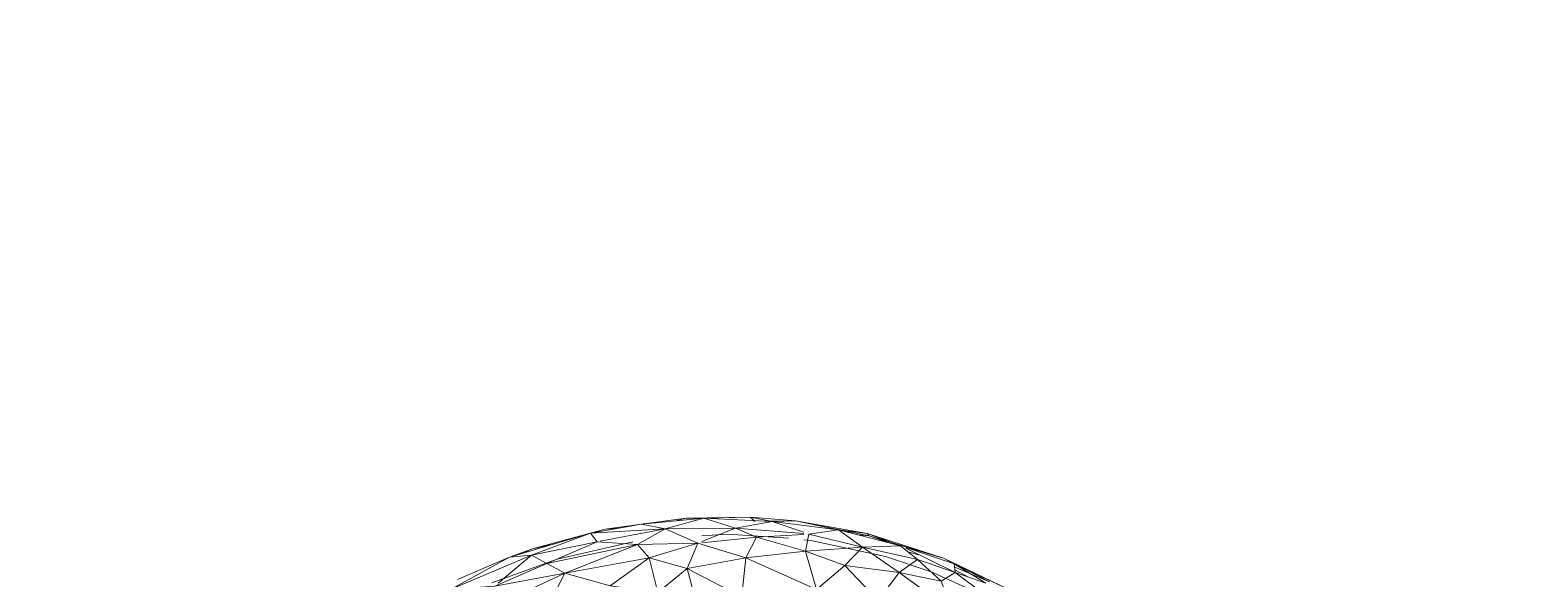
# Model space of a CAD drawing. Header units: inches. Extents: x -1767 to 184, y -1065 to 157.
# Drawn here: x -744.32 to -737.34, y -213.62 to -211.04 of the extents above; entities that cross this region are included whole.
import ezdxf

# ---------------------------------------------------------------- set-up
doc = ezdxf.new("R2010")
doc.units = ezdxf.units.IN
doc.header["$MEASUREMENT"] = 0
for name, color, linetype, lineweight in [('A-DETL-GENF', 92, 'Continuous', 9), ('E-LITE-EQPM', 33, 'Continuous', 9), ('G-IMPT', 8, 'Continuous', 9)]:
    doc.layers.add(name, color=color, linetype=linetype, lineweight=lineweight)

# ---------------------------------------------------------------- blocks, each defined once
blk = doc.blocks.new('flos_pendant16 - flos_pendant - 3D View - _3D__dwg_FLOS_AIM_Pendant_Lamps_dwg-2425-_3D_-5700993-FIRST FLOOR')
at = {"layer": 'G-IMPT'}
for p, q in [((-83.524, 6.255), (-84.417, 6.134)), ((-83.524, 6.255), (-84.016, 6.189)), ((-83.329, 6.255), (-84.016, 6.189)), ((-83.758, 6.136), (-83.329, 6.255)), ((-83.524, 6.255), (-83.638, 6.225)), ((-82.817, 6.266), (-83.524, 6.255)), ((-83.393, 6.249), (-83.524, 6.255)), ((-83.524, 6.255), (-83.35, 6.255)), ((-83.35, 6.255), (-83.524, 6.255)), ((-82.817, 6.266), (-83.329, 6.255)), ((-82.575, 6.216), (-83.329, 6.255)), ((-82.98, 6.142), (-83.329, 6.255)), ((-82.317, 6.224), (-82.817, 6.266)), ((-82.762, 6.219), (-82.817, 6.266)), ((-82.575, 6.216), (-82.817, 6.266)), ((-84.58, 6.087), (-85.476, 5.823)), ((-84.58, 6.087), (-85.231, 5.845)), ((-84.417, 6.134), (-85.22, 5.914)), ((-84.58, 6.087), (-85.22, 5.914)), ((-84.016, 6.189), (-84.58, 6.087)), ((-83.758, 6.136), (-84.58, 6.087)), ((-84.474, 6.117), (-84.58, 6.087)), ((-84.58, 6.087), (-84.505, 5.993)), ((-83.758, 6.136), (-84.474, 5.999)), ((-84.016, 6.189), (-84.417, 6.134)), ((-84.269, 6.143), (-84.417, 6.134)), ((-84.417, 6.134), (-84.269, 6.143)), ((-83.758, 6.136), (-84.06, 5.963)), ((-83.758, 6.136), (-84.016, 6.189)), ((-82.98, 6.142), (-83.758, 6.136)), ((-83.395, 5.977), (-83.758, 6.136)), ((-83.758, 6.136), (-83.395, 5.977)), ((-83.35, 5.995), (-82.98, 6.142)), ((-83.35, 5.995), (-82.98, 6.142)), ((-83.07, 6.076), (-83.35, 6.06)), ((-82.394, 6.032), (-83.07, 6.076)), ((-82.575, 6.216), (-82.98, 6.142)), ((-82.225, 6.083), (-82.98, 6.142)), ((-82.749, 6.043), (-82.98, 6.142)), ((-82.225, 6.083), (-82.98, 6.142)), ((-82.225, 6.075), (-82.749, 6.043)), ((-82.749, 6.043), (-82.225, 6.075)), ((-82.317, 6.224), (-82.655, 6.22)), ((-82.317, 6.224), (-82.575, 6.216)), ((-82.317, 6.224), (-82.575, 6.216)), ((-81.844, 6.125), (-82.575, 6.216)), ((-82.225, 6.098), (-82.575, 6.216)), ((-81.525, 6.084), (-82.317, 6.224)), ((-81.503, 6.059), (-82.317, 6.224)), ((-81.844, 6.125), (-82.317, 6.224)), ((-82.169, 6.079), (-82.207, 5.889)), ((-81.844, 6.125), (-82.169, 6.079)), ((-81.577, 5.933), (-82.169, 6.079)), ((-81.16, 5.95), (-81.844, 6.125)), ((-81.525, 6.084), (-81.844, 6.125)), ((-81.577, 5.933), (-81.844, 6.125)), ((-81.503, 6.059), (-81.633, 6.071)), ((-81.503, 6.059), (-81.633, 6.071)), ((-80.684, 5.812), (-81.525, 6.084)), ((-81.503, 6.059), (-81.525, 6.084)), ((-81.16, 5.95), (-81.525, 6.084)), ((-85.22, 5.914), (-85.476, 5.823)), ((-85.22, 5.914), (-85.36, 5.857)), ((-85.36, 5.857), (-85.22, 5.914)), ((-84.505, 5.993), (-85.231, 5.845)), ((-85.231, 5.845), (-84.505, 5.993)), ((-85.003, 5.962), (-85.22, 5.914)), ((-85.22, 5.914), (-85.003, 5.962)), ((-84.505, 5.993), (-85.064, 5.754)), ((-84.505, 5.993), (-85.064, 5.754)), ((-84.06, 5.963), (-85.064, 5.754)), ((-84.112, 5.993), (-84.948, 5.801)), ((-84.06, 5.963), (-84.863, 5.647)), ((-84.06, 5.963), (-84.505, 5.993)), ((-83.395, 5.977), (-84.06, 5.963)), ((-84.06, 5.963), (-83.931, 5.815)), ((-83.931, 5.815), (-84.06, 5.963)), ((-83.395, 5.977), (-83.931, 5.815)), ((-83.395, 5.977), (-83.931, 5.815)), ((-83.395, 5.977), (-83.513, 5.699)), ((-82.867, 5.815), (-83.395, 5.977)), ((-82.867, 5.815), (-83.395, 5.977)), ((-82.749, 6.043), (-83.35, 5.982)), ((-82.749, 6.043), (-82.867, 5.815)), ((-82.207, 5.889), (-82.749, 6.043)), ((-82.225, 6.015), (-82.147, 6.007)), ((-81.577, 5.933), (-82.207, 5.889)), ((-82.207, 5.889), (-81.577, 5.933)), ((-82.147, 6.007), (-81.325, 5.829)), ((-81.577, 5.933), (-81.775, 5.73)), ((-81.16, 5.95), (-81.577, 5.933)), ((-81.577, 5.933), (-81.16, 5.95)), ((-80.973, 5.796), (-81.577, 5.933)), ((-81.577, 5.933), (-81.173, 5.653)), ((-81.285, 5.982), (-81.503, 6.059)), ((-80.684, 5.812), (-81.503, 6.059)), ((-81.16, 5.95), (-80.973, 5.796)), ((-81.16, 5.95), (-80.973, 5.796)), ((-80.684, 5.812), (-81.101, 5.932)), ((-80.566, 5.749), (-81.101, 5.93)), ((-81.101, 5.93), (-80.566, 5.749)), ((-80.555, 5.653), (-81.101, 5.921)), ((-80.555, 5.653), (-81.101, 5.921)), ((-85.231, 5.845), (-86.117, 5.471)), ((-85.476, 5.823), (-86.117, 5.471)), ((-85.476, 5.823), (-86.048, 5.578)), ((-85.476, 5.823), (-86.048, 5.578)), ((-85.671, 5.54), (-84.948, 5.801)), ((-85.064, 5.754), (-85.638, 5.504)), ((-85.064, 5.754), (-85.638, 5.504)), ((-85.231, 5.845), (-85.599, 5.537)), ((-85.231, 5.845), (-85.599, 5.537)), ((-85.231, 5.845), (-85.476, 5.823)), ((-85.064, 5.754), (-85.231, 5.845)), ((-85.064, 5.754), (-85.231, 5.845)), ((-85.064, 5.754), (-84.863, 5.647)), ((-85.064, 5.754), (-84.863, 5.647)), ((-83.931, 5.815), (-84.863, 5.647)), ((-83.931, 5.815), (-84.362, 5.507)), ((-83.513, 5.699), (-83.931, 5.815)), ((-83.931, 5.815), (-83.837, 5.433)), ((-82.867, 5.815), (-83.513, 5.699)), ((-82.867, 5.815), (-82.902, 5.471)), ((-82.207, 5.889), (-82.867, 5.815)), ((-82.086, 5.466), (-82.867, 5.815)), ((-81.775, 5.73), (-82.207, 5.889)), ((-82.086, 5.466), (-82.207, 5.889)), ((-81.775, 5.73), (-82.207, 5.889)), ((-82.207, 5.889), (-82.086, 5.466)), ((-80.819, 5.661), (-81.325, 5.829)), ((-80.973, 5.796), (-81.173, 5.653)), ((-80.956, 5.85), (-81.079, 5.883)), ((-81.079, 5.883), (-80.956, 5.85)), ((-80.555, 5.653), (-80.973, 5.796)), ((-80.711, 5.559), (-80.973, 5.796)), ((-80.973, 5.796), (-80.555, 5.653)), ((-80.032, 5.501), (-80.684, 5.812)), ((-79.887, 5.43), (-80.684, 5.812)), ((-80.178, 5.551), (-80.684, 5.812)), ((-80.566, 5.749), (-80.684, 5.812)), ((-80.032, 5.501), (-80.566, 5.749)), ((-80.217, 5.537), (-80.566, 5.749)), ((-80.566, 5.749), (-80.555, 5.653)), ((-84.863, 5.647), (-85.638, 5.504)), ((-84.863, 5.647), (-85.633, 5.284)), ((-84.863, 5.647), (-85.036, 5.309)), ((-84.362, 5.507), (-84.863, 5.647)), ((-84.362, 5.507), (-84.863, 5.647)), ((-83.513, 5.699), (-83.837, 5.433)), ((-83.069, 5.466), (-83.513, 5.699)), ((-83.513, 5.699), (-83.406, 5.298)), ((-81.775, 5.73), (-82.086, 5.466)), ((-81.173, 5.653), (-81.775, 5.73)), ((-81.419, 5.36), (-81.775, 5.73)), ((-81.173, 5.653), (-81.398, 5.354)), ((-80.585, 5.226), (-81.173, 5.653)), ((-80.711, 5.559), (-81.173, 5.653)), ((-80.819, 5.661), (-80.145, 5.356)), ((-80.555, 5.653), (-80.711, 5.559)), ((-80.178, 5.551), (-80.561, 5.711)), ((-80.178, 5.551), (-80.561, 5.711)), ((-80.41, 5.603), (-80.558, 5.683)), ((-80.41, 5.603), (-80.558, 5.683)), ((-80.217, 5.537), (-80.555, 5.653)), ((-80.236, 5.416), (-80.555, 5.653)), ((-80.236, 5.416), (-80.555, 5.653)), ((-80.555, 5.653), (-80.217, 5.537))]:
    blk.add_line(p, q, dxfattribs=at)
at = {"layer": 'G-IMPT', "flags": 128}
for points in [[(-84.417, 6.134), (-84.016, 6.189), (-83.329, 6.255), (-82.817, 6.266)], [(-84.417, 6.134), (-83.524, 6.255), (-84.016, 6.189), (-83.758, 6.136), (-82.98, 6.142)], [(-82.98, 6.142), (-82.575, 6.216), (-83.329, 6.255), (-83.758, 6.136)], [(-83.393, 6.249), (-83.524, 6.255), (-83.638, 6.225)], [(-83.524, 6.255), (-82.817, 6.266), (-82.317, 6.224), (-82.655, 6.22)], [(-82.749, 6.043), (-82.98, 6.142), (-83.329, 6.255)], [(-82.575, 6.216), (-82.817, 6.266), (-82.762, 6.219)], [(-86.117, 5.471), (-85.476, 5.823), (-84.58, 6.087)], [(-85.231, 5.845), (-84.58, 6.087), (-85.22, 5.914), (-84.474, 6.118)], [(-84.016, 6.189), (-84.58, 6.087), (-84.474, 6.117)], [(-84.06, 5.963), (-84.505, 5.993), (-84.58, 6.087), (-83.758, 6.136)], [(-84.06, 5.963), (-83.758, 6.136), (-84.474, 5.999)], [(-82.169, 6.079), (-82.207, 5.889), (-82.749, 6.043)], [(-81.285, 5.982), (-81.503, 6.059), (-81.525, 6.084), (-81.844, 6.125), (-82.575, 6.216), (-82.225, 6.098)], [(-82.317, 6.224), (-81.844, 6.125), (-82.169, 6.079), (-81.577, 5.933)], [(-81.525, 6.084), (-82.317, 6.224), (-81.503, 6.059)], [(-81.16, 5.95), (-81.844, 6.125), (-81.577, 5.933)], [(-81.16, 5.95), (-81.525, 6.084), (-80.684, 5.812), (-81.101, 5.932)], [(-85.22, 5.914), (-85.476, 5.823), (-85.231, 5.845)], [(-84.863, 5.647), (-84.06, 5.963), (-85.064, 5.754)], [(-83.069, 5.466), (-83.513, 5.699), (-83.395, 5.977), (-84.06, 5.963)], [(-83.35, 5.982), (-82.749, 6.043), (-82.867, 5.815)], [(-81.577, 5.933), (-81.775, 5.73), (-81.419, 5.36)], [(-80.711, 5.559), (-80.973, 5.796), (-81.577, 5.933)], [(-81.577, 5.933), (-81.173, 5.653), (-80.973, 5.796)], [(-80.711, 5.559), (-80.555, 5.653), (-80.566, 5.749), (-80.684, 5.812), (-81.503, 6.059)], [(-85.638, 5.504), (-86.117, 5.471), (-85.231, 5.845)], [(-84.863, 5.647), (-83.931, 5.815), (-83.837, 5.433), (-83.513, 5.699)], [(-83.513, 5.699), (-83.931, 5.815), (-84.362, 5.507), (-83.837, 5.433)], [(-83.406, 5.298), (-83.513, 5.699), (-82.867, 5.815), (-82.902, 5.471)], [(-82.221, 5.452), (-82.086, 5.466), (-82.867, 5.815), (-82.207, 5.889)], [(-80.684, 5.812), (-79.887, 5.43), (-79.177, 4.962), (-78.93, 4.751)], [(-80.178, 5.551), (-80.684, 5.812), (-80.032, 5.501), (-80.566, 5.749), (-80.217, 5.537)], [(-85.638, 5.504), (-84.863, 5.647), (-85.036, 5.309)], [(-84.863, 5.647), (-85.633, 5.284), (-85.036, 5.309), (-85.512, 4.905), (-84.973, 4.778)], [(-82.086, 5.466), (-81.775, 5.73), (-81.173, 5.653), (-81.398, 5.354)], [(-80.585, 5.226), (-80.711, 5.559), (-81.173, 5.653), (-80.585, 5.226)]]:
    blk.add_lwpolyline(points, dxfattribs=at)
blk = doc.blocks.new('flos_pendant16 - flos_pendant - 3D View - _3D__dwg-5700992-FIRST FLOOR')
at = {"xscale": 0.426201584994806, "yscale": 0.426201584994806, "zscale": 0.426201584994806}
blk.add_blockref('flos_pendant16 - flos_pendant - 3D View - _3D__dwg_FLOS_AIM_Pendant_Lamps_dwg-2425-_3D_-5700993-FIRST FLOOR', (0.7054, -0.3763), dxfattribs=at)
blk = doc.blocks.new('flos_pendant16 - flos_pendant16 2-5682999-FIRST FLOOR')
blk.add_blockref('flos_pendant16 - flos_pendant - 3D View - _3D__dwg-5700992-FIRST FLOOR', (0, 0))

msp = doc.modelspace()

# ---------------------------------------------------------------- hatches: boundary and pattern name
at = {"layer": 'A-DETL-GENF'}
h = msp.add_hatch(dxfattribs=at)
h.set_pattern_fill('FP1_12', style=0, pattern_type=2)
h.set_pattern_definition([(0, (0, 0), (0, 6), [])])
h.paths.add_polyline_path([(-850.187, -314.9479), (-830.0626, -314.9479), (-830.0626, -299.7935), (-556.7791, -299.7935), (-556.7791, -106.8365), (-967.9152, -51.6245), (-967.9152, -314.9479), (-962.3651, -314.9479), (-962.3651, -308.8001), (-932.3651, -308.8001), (-932.3651, -314.9479), (-853.937, -314.9479)], flags=0)
h.paths.add_polyline_path([(-751.7044, -218.2571), (-751.7044, -218.257), (-751.6517, -218.2502)], flags=0)
h.paths.add_polyline_path([(-801.0716, -213.4245), (-801.0716, -213.4244), (-801.0102, -213.4245)], flags=0)

# ---------------------------------------------------------------- block references
at = {"layer": 'E-LITE-EQPM'}
msp.add_blockref('flos_pendant16 - flos_pendant16 2-5682999-FIRST FLOOR', (-706.3416, -215.6305), dxfattribs=at)

doc.saveas('drawing.dxf')
